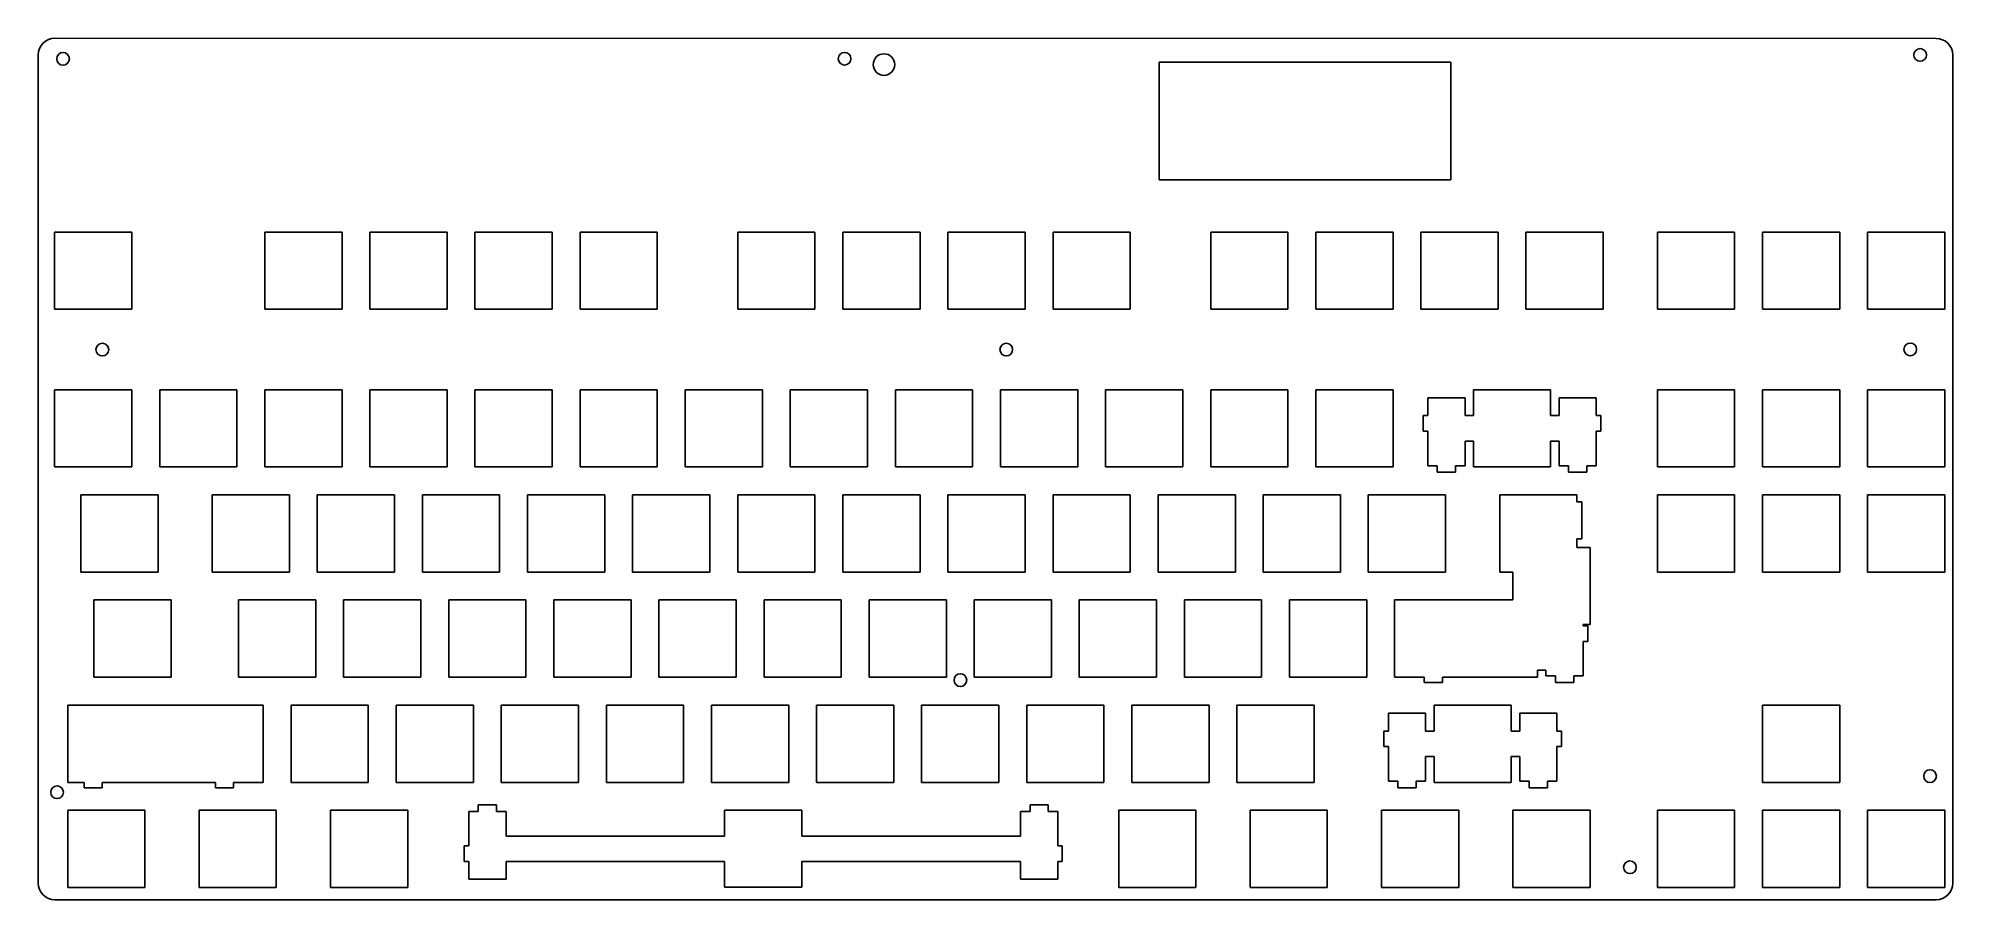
# Model space of a CAD drawing. Extents: x 37 to 384, y -216 to -60.
import ezdxf

# ---------------------------------------------------------------- set-up
doc = ezdxf.new("R2010")
doc.units = 0
doc.layers.add('BLACK', color=7, linetype='CONTINUOUS')

msp = doc.modelspace()

# ---------------------------------------------------------------- linework, layer by layer
at = {"layer": 'BLACK', "linetype": 'CONTINUOUS'}
for p, q in [((39.767, -59.685), (380.767, -59.705)), ((36.767, -212.785), (36.767, -62.685)), ((239.944, -85.3494), (239.944, -64.0134)), ((239.944, -64.0134), (292.827, -64.0134)), ((292.827, -64.0134), (292.827, -85.3494)), ((383.767, -62.705), (383.767, -212.785)), ((239.944, -85.3494), (292.827, -85.3494)), ((39.7197, -94.792), (53.7192, -94.792)), ((39.7197, -108.791), (39.7197, -94.792)), ((53.7192, -94.792), (53.7192, -108.791)), ((77.8197, -108.791), (77.8197, -94.792)), ((77.8197, -94.792), (91.819, -94.792)), ((91.819, -94.792), (91.819, -108.791)), ((96.8697, -94.792), (110.869, -94.792)), ((96.8697, -108.791), (96.8697, -94.792)), ((110.869, -94.792), (110.869, -108.791)), ((115.92, -108.791), (115.92, -94.792)), ((115.92, -94.792), (129.919, -94.792)), ((129.919, -94.792), (129.919, -108.791)), ((134.968, -94.792), (148.969, -94.792)), ((134.968, -108.791), (134.968, -94.792)), ((148.969, -94.792), (148.969, -108.791)), ((163.545, -94.792), (177.544, -94.792)), ((163.545, -108.791), (163.545, -94.792)), ((177.544, -94.792), (177.544, -108.791)), ((182.595, -94.792), (196.594, -94.792)), ((182.595, -108.791), (182.595, -94.792)), ((196.594, -94.792), (196.594, -108.791)), ((201.645, -94.792), (215.644, -94.792)), ((201.645, -108.791), (201.645, -94.792)), ((215.644, -94.792), (215.644, -108.791)), ((220.695, -108.791), (220.695, -94.792)), ((220.695, -94.792), (234.694, -94.792)), ((234.694, -94.792), (234.694, -108.791)), ((249.27, -94.792), (263.269, -94.792)), ((249.27, -108.791), (249.27, -94.792)), ((263.269, -94.792), (263.269, -108.791)), ((268.32, -108.791), (268.32, -94.792)), ((268.32, -94.792), (282.319, -94.792)), ((282.319, -94.792), (282.319, -108.791)), ((287.37, -94.792), (301.369, -94.792)), ((287.37, -108.791), (287.37, -94.792)), ((301.369, -94.792), (301.369, -108.791)), ((306.42, -94.792), (320.419, -94.792)), ((306.42, -108.791), (306.42, -94.792)), ((320.419, -94.792), (320.419, -108.791)), ((330.232, -108.791), (330.232, -94.792)), ((330.232, -94.792), (344.232, -94.792)), ((344.232, -94.792), (344.232, -108.791)), ((349.282, -108.791), (349.282, -94.792)), ((349.282, -94.792), (363.282, -94.792)), ((363.282, -94.792), (363.282, -108.791)), ((368.332, -94.792), (382.332, -94.792)), ((368.332, -108.791), (368.332, -94.792)), ((382.332, -94.792), (382.332, -108.791)), ((53.7192, -108.791), (39.7197, -108.791)), ((91.819, -108.791), (77.8197, -108.791)), ((110.869, -108.791), (96.8697, -108.791)), ((129.919, -108.791), (115.92, -108.791)), ((148.969, -108.791), (134.968, -108.791)), ((177.544, -108.791), (163.545, -108.791)), ((196.594, -108.791), (182.595, -108.791)), ((215.644, -108.791), (201.645, -108.791)), ((234.694, -108.791), (220.695, -108.791)), ((263.269, -108.791), (249.27, -108.791)), ((282.319, -108.791), (268.32, -108.791)), ((301.369, -108.791), (287.37, -108.791)), ((320.419, -108.791), (306.42, -108.791)), ((344.232, -108.791), (330.232, -108.791)), ((363.282, -108.791), (349.282, -108.791)), ((382.332, -108.791), (368.332, -108.791)), ((39.7197, -123.367), (53.7192, -123.367)), ((39.7197, -137.366), (39.7197, -123.367)), ((53.7192, -123.367), (53.7192, -137.366)), ((58.7697, -137.366), (58.7697, -123.367)), ((58.7697, -123.367), (72.769, -123.367)), ((72.769, -123.367), (72.769, -137.366)), ((77.8197, -137.366), (77.8197, -123.367)), ((77.8197, -123.367), (91.819, -123.367)), ((91.819, -123.367), (91.819, -137.366)), ((96.8697, -137.366), (96.8697, -123.367)), ((96.8697, -123.367), (110.869, -123.367)), ((110.869, -123.367), (110.869, -137.366)), ((115.92, -137.366), (115.92, -123.367)), ((115.92, -123.367), (129.919, -123.367)), ((129.919, -123.367), (129.919, -137.366)), ((134.968, -137.366), (134.968, -123.367)), ((134.968, -123.367), (148.969, -123.367)), ((148.969, -123.367), (148.969, -137.366)), ((154.018, -123.367), (168.019, -123.367)), ((154.018, -137.366), (154.018, -123.367)), ((168.019, -123.367), (168.019, -137.366)), ((173.07, -137.366), (173.07, -123.367)), ((173.07, -123.367), (187.069, -123.367)), ((187.069, -123.367), (187.069, -137.366)), ((192.12, -137.366), (192.12, -123.367)), ((192.12, -123.367), (206.119, -123.367)), ((206.119, -123.367), (206.119, -137.366)), ((211.17, -123.367), (225.169, -123.367)), ((211.17, -137.366), (211.17, -123.367)), ((225.169, -123.367), (225.169, -137.366)), ((230.22, -137.366), (230.22, -123.367)), ((230.22, -123.367), (244.219, -123.367)), ((244.219, -123.367), (244.219, -137.366)), ((249.27, -137.366), (249.27, -123.367)), ((249.27, -123.367), (263.269, -123.367)), ((263.269, -123.367), (263.269, -137.366)), ((268.32, -137.366), (268.32, -123.367)), ((268.32, -123.367), (282.319, -123.367)), ((282.319, -123.367), (282.319, -137.366)), ((295.369, -124.837), (288.62, -124.837)), ((288.62, -124.837), (288.62, -128.067)), ((295.369, -128.067), (295.369, -124.837)), ((296.895, -123.367), (296.895, -128.067)), ((310.894, -123.367), (296.895, -123.367)), ((310.894, -128.067), (310.894, -123.367)), ((319.169, -124.837), (312.42, -124.837)), ((312.42, -124.837), (312.42, -128.067)), ((319.169, -128.067), (319.169, -124.837)), ((330.232, -137.366), (330.232, -123.367)), ((330.232, -123.367), (344.232, -123.367)), ((344.232, -123.367), (344.232, -137.366)), ((349.282, -137.366), (349.282, -123.367)), ((349.282, -123.367), (363.282, -123.367)), ((363.282, -123.367), (363.282, -137.366)), ((368.332, -123.367), (382.332, -123.367)), ((368.332, -137.366), (368.332, -123.367)), ((382.332, -123.367), (382.332, -137.366)), ((288.62, -128.067), (287.794, -128.067)), ((287.794, -128.067), (287.794, -130.866)), ((296.895, -128.067), (295.369, -128.067)), ((312.42, -128.067), (310.894, -128.067)), ((319.995, -128.067), (319.169, -128.067)), ((319.995, -130.866), (319.995, -128.067)), ((287.794, -130.866), (288.62, -130.866)), ((288.62, -130.866), (288.62, -137.136)), ((319.169, -130.866), (319.995, -130.866)), ((319.169, -137.136), (319.169, -130.866)), ((295.369, -137.136), (295.369, -132.667)), ((295.369, -132.667), (296.895, -132.667)), ((296.895, -132.667), (296.895, -137.366)), ((310.894, -137.366), (310.894, -132.667)), ((310.894, -132.667), (312.42, -132.667)), ((312.42, -132.667), (312.42, -137.136)), ((53.7192, -137.366), (39.7197, -137.366)), ((72.769, -137.366), (58.7697, -137.366)), ((91.819, -137.366), (77.8197, -137.366)), ((110.869, -137.366), (96.8697, -137.366)), ((129.919, -137.366), (115.92, -137.366)), ((148.969, -137.366), (134.968, -137.366)), ((168.019, -137.366), (154.018, -137.366)), ((187.069, -137.366), (173.07, -137.366)), ((206.119, -137.366), (192.12, -137.366)), ((225.169, -137.366), (211.17, -137.366)), ((244.219, -137.366), (230.22, -137.366)), ((263.269, -137.366), (249.27, -137.366)), ((282.319, -137.366), (268.32, -137.366)), ((288.62, -137.136), (290.343, -137.136)), ((290.343, -137.136), (290.343, -138.336)), ((290.343, -138.336), (293.644, -138.336)), ((293.644, -138.336), (293.644, -137.136)), ((293.644, -137.136), (295.369, -137.136)), ((296.895, -137.366), (310.894, -137.366)), ((312.42, -137.136), (314.145, -137.136)), ((314.145, -137.136), (314.145, -138.336)), ((314.145, -138.336), (317.444, -138.336)), ((317.444, -137.136), (319.169, -137.136)), ((317.444, -138.336), (317.444, -137.136)), ((344.232, -137.366), (330.232, -137.366)), ((363.282, -137.366), (349.282, -137.366)), ((382.332, -137.366), (368.332, -137.366)), ((44.4822, -142.417), (58.4817, -142.417)), ((44.4822, -156.416), (44.4822, -142.417)), ((58.4817, -142.417), (58.4817, -156.416)), ((68.2947, -142.417), (82.294, -142.417)), ((68.2947, -156.416), (68.2947, -142.417)), ((82.294, -142.417), (82.294, -156.416)), ((87.3447, -142.417), (101.344, -142.417)), ((87.3447, -156.416), (87.3447, -142.417)), ((101.344, -142.417), (101.344, -156.416)), ((106.395, -156.416), (106.395, -142.417)), ((106.395, -142.417), (120.394, -142.417)), ((120.394, -142.417), (120.394, -156.416)), ((125.445, -142.417), (139.444, -142.417)), ((125.445, -156.416), (125.445, -142.417)), ((139.444, -142.417), (139.444, -156.416)), ((144.495, -156.416), (144.495, -142.417)), ((144.495, -142.417), (158.494, -142.417)), ((158.494, -142.417), (158.494, -156.416)), ((163.545, -156.416), (163.545, -142.417)), ((163.545, -142.417), (177.544, -142.417)), ((177.544, -142.417), (177.544, -156.416)), ((182.595, -142.417), (196.594, -142.417)), ((182.595, -156.416), (182.595, -142.417)), ((196.594, -142.417), (196.594, -156.416)), ((201.645, -156.416), (201.645, -142.417)), ((201.645, -142.417), (215.644, -142.417)), ((215.644, -142.417), (215.644, -156.416)), ((220.695, -156.416), (220.695, -142.417)), ((220.695, -142.417), (234.694, -142.417)), ((234.694, -142.417), (234.694, -156.416)), ((239.745, -156.416), (239.745, -142.417)), ((239.745, -142.417), (253.744, -142.417)), ((253.744, -142.417), (253.744, -156.416)), ((258.795, -142.417), (272.794, -142.417)), ((258.795, -156.416), (258.795, -142.417)), ((272.794, -142.417), (272.794, -156.416)), ((277.845, -156.416), (277.845, -142.417)), ((277.845, -142.417), (291.844, -142.417)), ((291.844, -142.417), (291.844, -156.416)), ((315.657, -142.417), (301.657, -142.417)), ((301.657, -142.417), (301.657, -156.416)), ((315.657, -143.667), (315.657, -142.417)), ((316.567, -143.667), (315.657, -143.667)), ((316.567, -150.417), (316.567, -143.667)), ((330.232, -142.417), (344.232, -142.417)), ((330.232, -156.416), (330.232, -142.417)), ((344.232, -142.417), (344.232, -156.416)), ((349.282, -156.416), (349.282, -142.417)), ((349.282, -142.417), (363.282, -142.417)), ((363.282, -142.417), (363.282, -156.416)), ((368.332, -142.417), (382.332, -142.417)), ((368.332, -156.416), (368.332, -142.417)), ((382.332, -142.417), (382.332, -156.416)), ((315.657, -150.417), (316.567, -150.417)), ((315.657, -151.942), (315.657, -150.417)), ((318.038, -151.942), (315.657, -151.942)), ((318.038, -165.941), (318.038, -151.942)), ((58.4817, -156.416), (44.4822, -156.416)), ((82.294, -156.416), (68.2947, -156.416)), ((101.344, -156.416), (87.3447, -156.416)), ((120.394, -156.416), (106.395, -156.416)), ((139.444, -156.416), (125.445, -156.416)), ((158.494, -156.416), (144.495, -156.416)), ((177.544, -156.416), (163.545, -156.416)), ((196.594, -156.416), (182.595, -156.416)), ((215.644, -156.416), (201.645, -156.416)), ((234.694, -156.416), (220.695, -156.416)), ((253.744, -156.416), (239.745, -156.416)), ((272.794, -156.416), (258.795, -156.416)), ((291.844, -156.416), (277.845, -156.416)), ((301.657, -156.416), (304.037, -156.416)), ((304.037, -156.416), (304.037, -161.467)), ((344.232, -156.416), (330.232, -156.416)), ((363.282, -156.416), (349.282, -156.416)), ((382.332, -156.416), (368.332, -156.416)), ((46.862, -175.466), (46.862, -161.467)), ((46.862, -161.467), (60.8629, -161.467)), ((60.8629, -161.467), (60.8629, -175.466)), ((73.0572, -161.467), (87.0565, -161.467)), ((73.0572, -175.466), (73.0572, -161.467)), ((87.0565, -161.467), (87.0565, -175.466)), ((92.1072, -175.466), (92.1072, -161.467)), ((92.1072, -161.467), (106.106, -161.467)), ((106.106, -161.467), (106.106, -175.466)), ((111.157, -161.467), (125.156, -161.467)), ((111.157, -175.466), (111.157, -161.467)), ((125.156, -161.467), (125.156, -175.466)), ((130.207, -175.466), (130.207, -161.467)), ((130.207, -161.467), (144.207, -161.467)), ((144.207, -161.467), (144.207, -175.466)), ((149.257, -161.467), (163.257, -161.467)), ((149.257, -175.466), (149.257, -161.467)), ((163.257, -161.467), (163.257, -175.466)), ((168.307, -161.467), (182.307, -161.467)), ((168.307, -175.466), (168.307, -161.467)), ((182.307, -161.467), (182.307, -175.466)), ((187.357, -161.467), (201.357, -161.467)), ((187.357, -175.466), (187.357, -161.467)), ((201.357, -161.467), (201.357, -175.466)), ((206.407, -161.467), (220.407, -161.467)), ((206.407, -175.466), (206.407, -161.467)), ((220.407, -161.467), (220.407, -175.466)), ((225.457, -175.466), (225.457, -161.467)), ((225.457, -161.467), (239.457, -161.467)), ((239.457, -161.467), (239.457, -175.466)), ((244.507, -161.467), (258.507, -161.467)), ((244.507, -175.466), (244.507, -161.467)), ((258.507, -161.467), (258.507, -175.466)), ((263.557, -161.467), (277.557, -161.467)), ((263.557, -175.466), (263.557, -161.467)), ((277.557, -161.467), (277.557, -175.466)), ((282.607, -161.467), (282.607, -175.466)), ((304.037, -161.467), (282.607, -161.467)), ((316.788, -165.941), (318.038, -165.941)), ((316.788, -166.167), (316.788, -165.941)), ((317.612, -166.167), (316.788, -166.167)), ((317.612, -168.966), (317.612, -166.167)), ((316.788, -175.236), (316.788, -168.966)), ((316.788, -168.966), (317.612, -168.966)), ((60.8629, -175.466), (46.862, -175.466)), ((87.0565, -175.466), (73.0572, -175.466)), ((106.106, -175.466), (92.1072, -175.466)), ((125.156, -175.466), (111.157, -175.466)), ((144.207, -175.466), (130.207, -175.466)), ((163.257, -175.466), (149.257, -175.466)), ((182.307, -175.466), (168.307, -175.466)), ((201.357, -175.466), (187.357, -175.466)), ((220.407, -175.466), (206.407, -175.466)), ((239.457, -175.466), (225.457, -175.466)), ((258.507, -175.466), (244.507, -175.466)), ((277.557, -175.466), (263.557, -175.466)), ((282.607, -175.466), (287.962, -175.466)), ((287.962, -175.466), (287.962, -176.436)), ((287.962, -176.436), (291.261, -176.436)), ((291.261, -176.436), (291.261, -175.466)), ((291.261, -175.466), (308.513, -175.466)), ((308.513, -175.466), (308.513, -174.216)), ((308.513, -174.216), (310.037, -174.216)), ((310.037, -174.216), (310.037, -175.236)), ((310.037, -175.236), (311.762, -175.236)), ((311.762, -175.236), (311.762, -176.436)), ((311.762, -176.436), (315.063, -176.436)), ((315.063, -175.236), (316.788, -175.236)), ((315.063, -176.436), (315.063, -175.236)), ((42.1009, -180.517), (42.1009, -194.516)), ((77.5315, -180.517), (42.1009, -180.517)), ((77.5315, -194.516), (77.5315, -180.517)), ((82.5822, -194.516), (82.5822, -180.517)), ((82.5822, -180.517), (96.5815, -180.517)), ((96.5815, -180.517), (96.5815, -194.516)), ((101.632, -180.517), (115.631, -180.517)), ((101.632, -194.516), (101.632, -180.517)), ((115.631, -180.517), (115.631, -194.516)), ((120.682, -194.516), (120.682, -180.517)), ((120.682, -180.517), (134.681, -180.517)), ((134.681, -180.517), (134.681, -194.516)), ((139.732, -194.516), (139.732, -180.517)), ((139.732, -180.517), (153.732, -180.517)), ((153.732, -180.517), (153.732, -194.516)), ((158.782, -194.516), (158.782, -180.517)), ((158.782, -180.517), (172.782, -180.517)), ((172.782, -180.517), (172.782, -194.516)), ((177.832, -194.516), (177.832, -180.517)), ((177.832, -180.517), (191.832, -180.517)), ((191.832, -180.517), (191.832, -194.516)), ((196.882, -180.517), (210.882, -180.517)), ((196.882, -194.516), (196.882, -180.517)), ((210.882, -180.517), (210.882, -194.516)), ((215.932, -180.517), (229.932, -180.517)), ((215.932, -194.516), (215.932, -180.517)), ((229.932, -180.517), (229.932, -194.516)), ((234.982, -180.517), (248.982, -180.517)), ((234.982, -194.516), (234.982, -180.517)), ((248.982, -180.517), (248.982, -194.516)), ((254.032, -180.517), (268.032, -180.517)), ((254.032, -194.516), (254.032, -180.517)), ((268.032, -180.517), (268.032, -194.516)), ((288.226, -181.987), (281.476, -181.987)), ((281.476, -181.987), (281.476, -185.217)), ((288.226, -185.217), (288.226, -181.987)), ((303.75, -180.517), (289.75, -180.517)), ((289.75, -180.517), (289.75, -185.217)), ((303.75, -185.217), (303.75, -180.517)), ((305.276, -181.987), (305.276, -185.217)), ((312.025, -181.987), (305.276, -181.987)), ((312.025, -185.217), (312.025, -181.987)), ((349.282, -180.517), (363.282, -180.517)), ((349.282, -194.516), (349.282, -180.517)), ((363.282, -180.517), (363.282, -194.516)), ((281.476, -185.217), (280.65, -185.217)), ((280.65, -185.217), (280.65, -188.016)), ((289.75, -185.217), (288.226, -185.217)), ((305.276, -185.217), (303.75, -185.217)), ((312.851, -185.217), (312.025, -185.217)), ((312.851, -188.016), (312.851, -185.217)), ((280.65, -188.016), (281.476, -188.016)), ((281.476, -188.016), (281.476, -194.286)), ((288.226, -194.286), (288.226, -189.817)), ((288.226, -189.817), (289.75, -189.817)), ((289.75, -189.817), (289.75, -194.516)), ((303.75, -189.817), (305.276, -189.817)), ((303.75, -194.516), (303.75, -189.817)), ((305.276, -189.817), (305.276, -194.286)), ((312.025, -194.286), (312.025, -188.016)), ((312.025, -188.016), (312.851, -188.016)), ((281.476, -194.286), (283.201, -194.286)), ((283.201, -194.286), (283.201, -195.486)), ((286.5, -194.286), (288.226, -194.286)), ((286.5, -195.486), (286.5, -194.286)), ((305.276, -194.286), (307.001, -194.286)), ((307.001, -194.286), (307.001, -195.486)), ((310.3, -195.486), (310.3, -194.286)), ((310.3, -194.286), (312.025, -194.286)), ((42.1009, -194.516), (45.0761, -194.516)), ((45.0761, -194.516), (45.0761, -195.486)), ((45.0761, -195.486), (48.3751, -195.486)), ((48.3751, -195.486), (48.3751, -194.516)), ((48.3751, -194.516), (68.8748, -194.516)), ((68.8748, -194.516), (68.8748, -195.486)), ((68.8748, -195.486), (72.1752, -195.486)), ((72.1752, -195.486), (72.1752, -194.516)), ((72.1752, -194.516), (77.5315, -194.516)), ((96.5815, -194.516), (82.5822, -194.516)), ((115.631, -194.516), (101.632, -194.516)), ((134.681, -194.516), (120.682, -194.516)), ((153.732, -194.516), (139.732, -194.516)), ((172.782, -194.516), (158.782, -194.516)), ((191.832, -194.516), (177.832, -194.516)), ((210.882, -194.516), (196.882, -194.516)), ((229.932, -194.516), (215.932, -194.516)), ((248.982, -194.516), (234.982, -194.516)), ((268.032, -194.516), (254.032, -194.516)), ((283.201, -195.486), (286.5, -195.486)), ((289.75, -194.516), (303.75, -194.516)), ((307.001, -195.486), (310.3, -195.486)), ((363.282, -194.516), (349.282, -194.516)), ((42.1009, -199.567), (56.1004, -199.567)), ((42.1009, -213.566), (42.1009, -199.567)), ((56.1004, -199.567), (56.1004, -213.566)), ((65.912, -213.566), (65.912, -199.567)), ((65.912, -199.567), (79.9128, -199.567)), ((79.9128, -199.567), (79.9128, -213.566)), ((89.726, -199.567), (103.725, -199.567)), ((89.726, -213.566), (89.726, -199.567)), ((103.725, -199.567), (103.725, -213.566)), ((114.796, -199.774), (114.796, -206.044)), ((116.521, -199.774), (114.796, -199.774)), ((116.521, -198.573), (116.521, -199.774)), ((119.822, -198.573), (116.521, -198.573)), ((119.822, -199.774), (119.822, -198.573)), ((121.547, -199.774), (119.822, -199.774)), ((121.547, -204.243), (121.547, -199.774)), ((175.172, -199.544), (161.171, -199.544)), ((161.171, -199.544), (161.171, -204.243)), ((175.172, -204.243), (175.172, -199.544)), ((214.796, -199.774), (214.796, -204.243)), ((216.521, -199.774), (214.796, -199.774)), ((219.822, -198.573), (216.521, -198.573)), ((216.521, -198.573), (216.521, -199.774)), ((219.822, -199.774), (219.822, -198.573)), ((221.547, -199.774), (219.822, -199.774)), ((221.547, -206.044), (221.547, -199.774)), ((232.601, -213.566), (232.601, -199.567)), ((232.601, -199.567), (246.6, -199.567)), ((246.6, -199.567), (246.6, -213.566)), ((256.412, -199.567), (270.413, -199.567)), ((256.412, -213.566), (256.412, -199.567)), ((270.413, -199.567), (270.413, -213.566)), ((280.226, -199.567), (294.225, -199.567)), ((280.226, -213.566), (280.226, -199.567)), ((294.225, -199.567), (294.225, -213.566)), ((304.037, -213.566), (304.037, -199.567)), ((304.037, -199.567), (318.038, -199.567)), ((318.038, -199.567), (318.038, -213.566)), ((330.232, -199.567), (344.232, -199.567)), ((330.232, -213.566), (330.232, -199.567)), ((344.232, -199.567), (344.232, -213.566)), ((349.282, -199.567), (363.282, -199.567)), ((349.282, -213.566), (349.282, -199.567)), ((363.282, -199.567), (363.282, -213.566)), ((368.332, -213.566), (368.332, -199.567)), ((368.332, -199.567), (382.332, -199.567)), ((382.332, -199.567), (382.332, -213.566)), ((161.171, -204.243), (121.547, -204.243)), ((214.796, -204.243), (175.172, -204.243)), ((113.972, -206.044), (113.972, -208.843)), ((114.796, -206.044), (113.972, -206.044)), ((222.371, -206.044), (221.547, -206.044)), ((222.371, -208.843), (222.371, -206.044)), ((113.972, -208.843), (114.796, -208.843)), ((114.796, -208.843), (114.796, -212.073)), ((121.547, -212.073), (121.547, -208.843)), ((121.547, -208.843), (161.171, -208.843)), ((161.171, -208.843), (161.171, -213.543)), ((175.172, -213.543), (175.172, -208.843)), ((175.172, -208.843), (214.796, -208.843)), ((214.796, -208.843), (214.796, -212.073)), ((221.547, -212.073), (221.547, -208.843)), ((221.547, -208.843), (222.371, -208.843)), ((56.1004, -213.566), (42.1009, -213.566)), ((79.9128, -213.566), (65.912, -213.566)), ((103.725, -213.566), (89.726, -213.566)), ((114.796, -212.073), (121.547, -212.073)), ((161.171, -213.543), (175.172, -213.543)), ((214.796, -212.073), (221.547, -212.073)), ((246.6, -213.566), (232.601, -213.566)), ((270.413, -213.566), (256.412, -213.566)), ((294.225, -213.566), (280.226, -213.566)), ((318.038, -213.566), (304.037, -213.566)), ((344.232, -213.566), (330.232, -213.566)), ((363.282, -213.566), (349.282, -213.566)), ((382.332, -213.566), (368.332, -213.566)), ((380.767, -215.785), (39.767, -215.785))]:
    msp.add_line(p, q, dxfattribs=at)
at = {"layer": 'BLACK'}
for centre, radius in [((41.267, -63.405), 1.1511), ((182.9, -63.4), 1.15), ((377.867, -62.705), 1.1511), ((190.05, -64.45), 1.9554), ((48.377, -116.095), 1.15), ((212.227, -116.085), 1.15), ((376.077, -116.065), 1.15), ((203.9, -176), 1.1511), ((379.667, -193.395), 1.1511), ((40.167, -196.305), 1.15), ((325.267, -209.915), 1.1511)]:
    msp.add_circle(centre, radius, dxfattribs=at)
for centre, start, end in [((39.767, -62.685), 90, 180), ((380.767, -62.705), 0, 90), ((39.767, -212.785), -180, -90), ((380.767, -212.785), -90, 0)]:
    msp.add_arc(centre, 3, start, end, dxfattribs=at)

doc.saveas('drawing.dxf')
